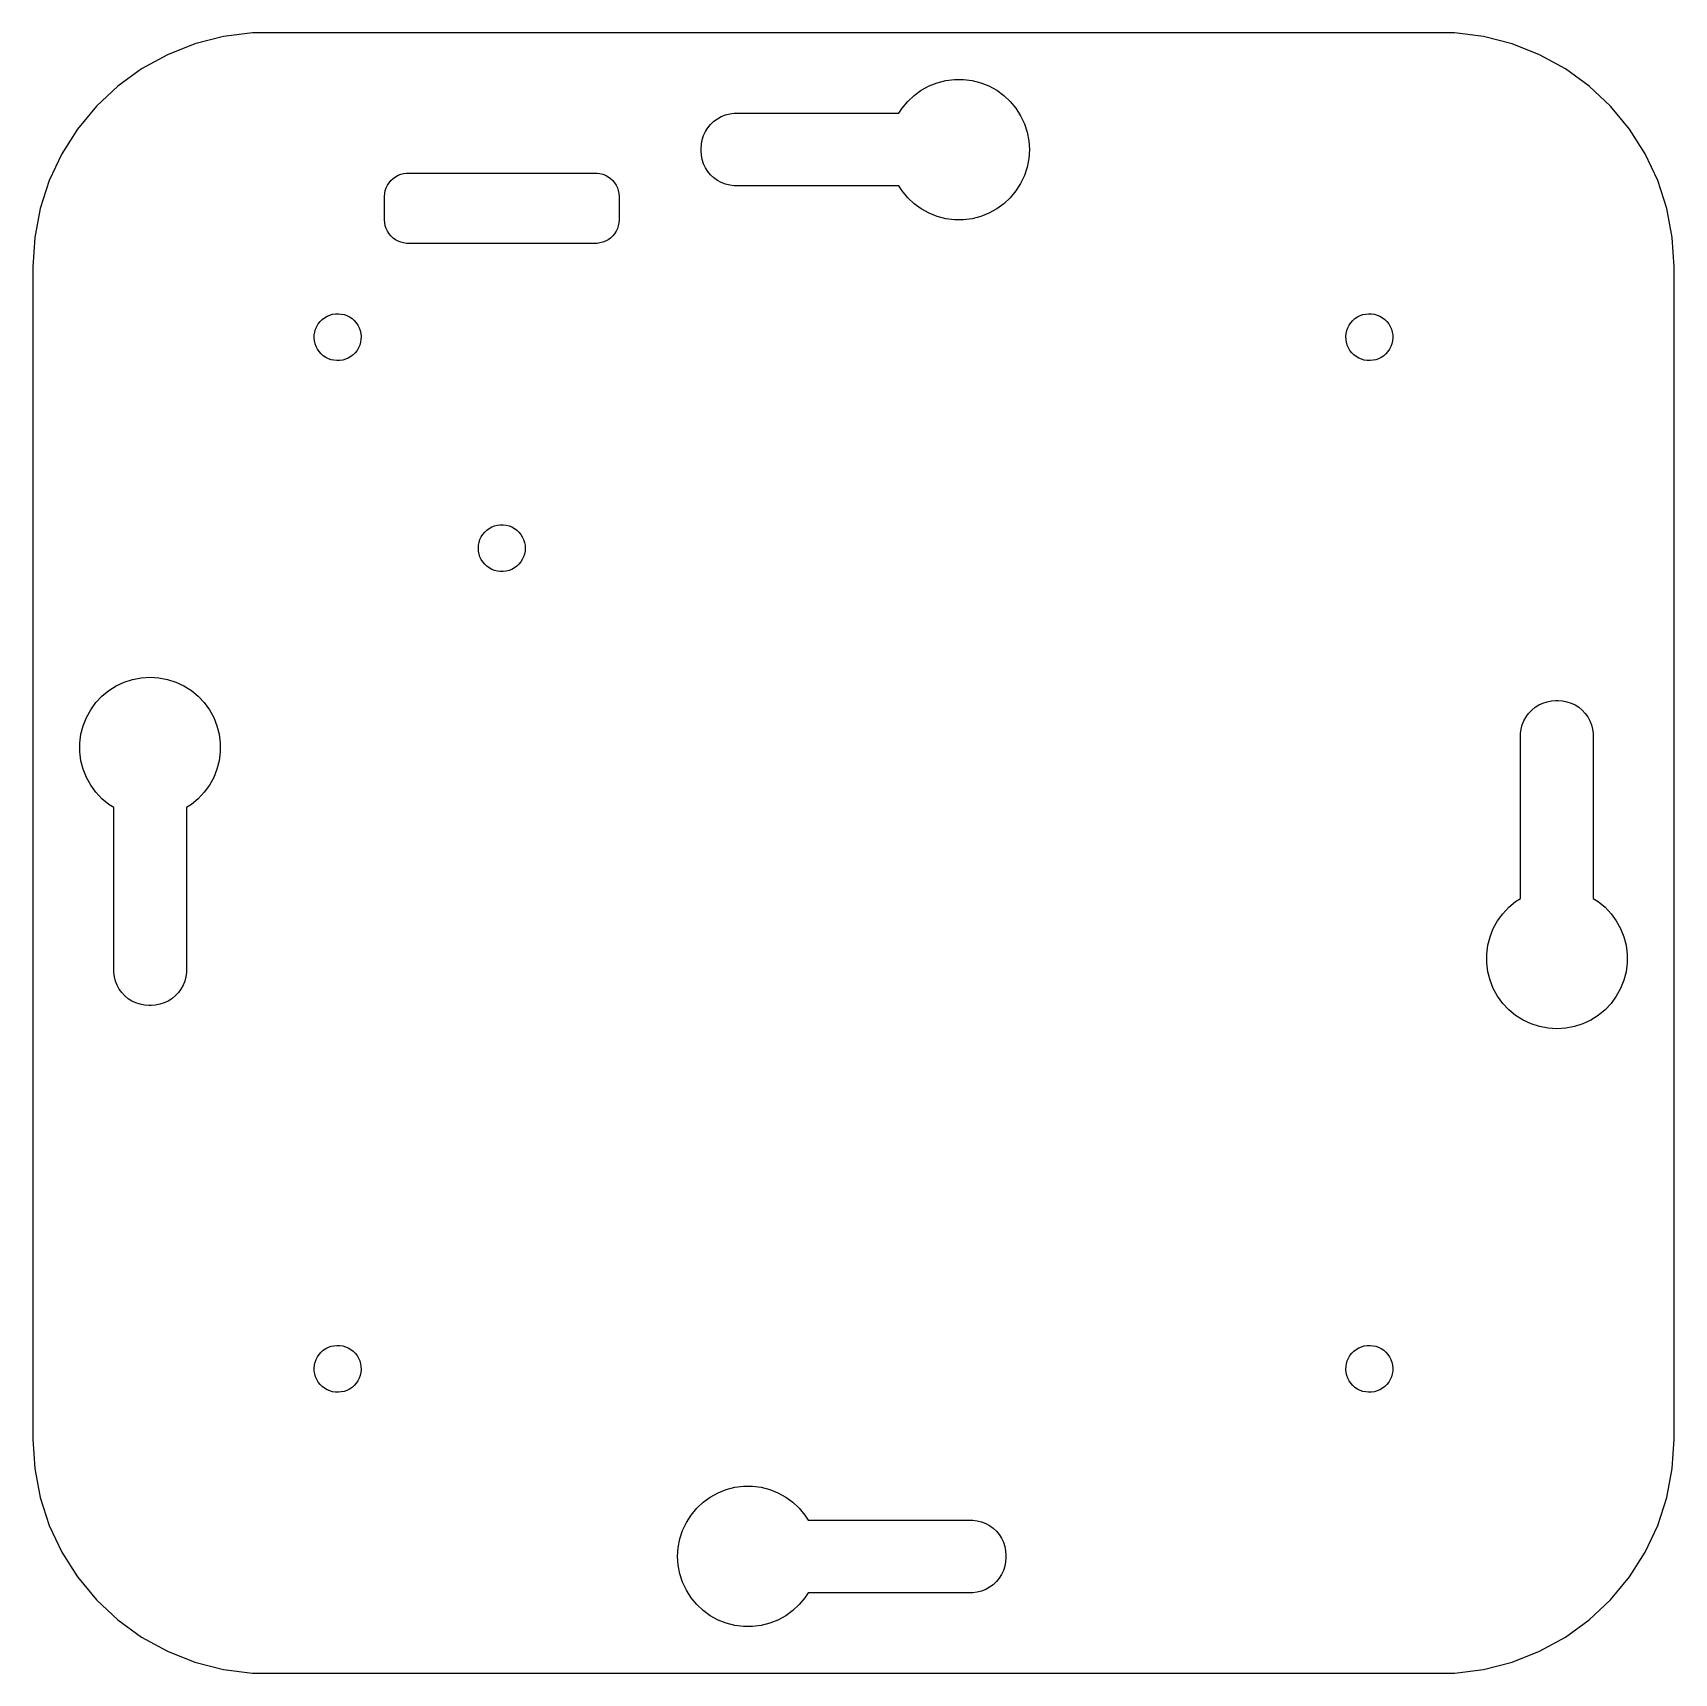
# Model space of a CAD drawing. Header units: metres. Extents: x -35 to 35, y -35 to 35.
import ezdxf

# ---------------------------------------------------------------- set-up
doc = ezdxf.new("R2010")
doc.units = ezdxf.units.M

msp = doc.modelspace()

# ---------------------------------------------------------------- linework, layer by layer
for p, q in [((-28.0902, 34.5106), (-29.2578, 34.0483)), ((-26.8738, 34.8229), (-28.0902, 34.5106)), ((-25.6279, 34.9803), (-26.8738, 34.8229)), ((25.6279, 34.9803), (-25.6279, 34.9803)), ((26.8738, 34.8229), (25.6279, 34.9803)), ((28.0902, 34.5106), (26.8738, 34.8229)), ((29.2578, 34.0483), (28.0902, 34.5106)), ((-29.2578, 34.0483), (-30.3583, 33.4433)), ((30.3583, 33.4433), (29.2578, 34.0483)), ((-30.3583, 33.4433), (-31.3742, 32.7051)), ((3.57294, 32.8532), (3.93785, 32.9469)), ((3.93785, 32.9469), (4.31161, 32.9941)), ((4.31161, 32.9941), (4.68837, 32.9941)), ((4.68837, 32.9941), (5.06213, 32.9469)), ((5.06213, 32.9469), (5.42705, 32.8532)), ((31.3742, 32.7051), (30.3583, 33.4433)), ((-31.3742, 32.7051), (-32.2897, 31.8455)), ((2.31308, 32.0536), (2.58772, 32.3115)), ((2.58772, 32.3115), (2.89252, 32.533)), ((2.89252, 32.533), (3.22266, 32.7145)), ((3.22266, 32.7145), (3.57294, 32.8532)), ((5.42705, 32.8532), (5.77733, 32.7145)), ((5.77733, 32.7145), (6.10747, 32.533)), ((6.10747, 32.533), (6.41226, 32.3115)), ((6.41226, 32.3115), (6.6869, 32.0536)), ((32.2897, 31.8455), (31.3742, 32.7051)), ((-32.2897, 31.8455), (-33.0902, 30.8778)), ((-5.46352, 31.4766), (-5.28107, 31.5234)), ((-5.28107, 31.5234), (-5.09418, 31.547)), ((-5.09418, 31.547), (1.93567, 31.547)), ((1.93567, 31.547), (2.07294, 31.7634)), ((2.07294, 31.7634), (2.31308, 32.0536)), ((6.6869, 32.0536), (6.92705, 31.7634)), ((6.92705, 31.7634), (7.12891, 31.4453)), ((33.0902, 30.8778), (32.2897, 31.8455)), ((-33.0902, 30.8778), (-33.7631, 29.8175)), ((-6.31445, 30.7726), (-6.21352, 30.9317)), ((-6.21352, 30.9317), (-6.09344, 31.0768)), ((-6.09344, 31.0768), (-5.95613, 31.2057)), ((-5.95613, 31.2057), (-5.80373, 31.3165)), ((-5.80373, 31.3165), (-5.63866, 31.4072)), ((-5.63866, 31.4072), (-5.46352, 31.4766)), ((7.12891, 31.4453), (7.28932, 31.1044)), ((7.28932, 31.1044), (7.40575, 30.7461)), ((33.7631, 29.8175), (33.0902, 30.8778)), ((-6.5, 30.05), (-6.48816, 30.238)), ((-6.48816, 30.238), (-6.45287, 30.423)), ((-6.45287, 30.423), (-6.39465, 30.6022)), ((-6.39465, 30.6022), (-6.31445, 30.7726)), ((7.40575, 30.7461), (7.47633, 30.376)), ((7.47633, 30.376), (7.5, 30)), ((-33.7631, 29.8175), (-34.2978, 28.6812)), ((-6.5, 29.95), (-6.5, 30.05)), ((-6.48816, 29.762), (-6.5, 29.95)), ((-6.45287, 29.577), (-6.48816, 29.762)), ((-6.39465, 29.3978), (-6.45287, 29.577)), ((7.47633, 29.624), (7.40575, 29.2539)), ((7.5, 30), (7.47633, 29.624)), ((34.2978, 28.6812), (33.7631, 29.8175)), ((-19.729, 28.6845), (-19.6374, 28.7705)), ((-19.6374, 28.7705), (-19.5358, 28.8443)), ((-19.5358, 28.8443), (-19.4258, 28.9048)), ((-19.4258, 28.9048), (-19.309, 28.951)), ((-19.309, 28.951), (-19.1874, 28.9823)), ((-19.1874, 28.9823), (-19.0628, 28.998)), ((-19.0628, 28.998), (-10.9372, 28.998)), ((-10.9372, 28.998), (-10.8126, 28.9823)), ((-10.8126, 28.9823), (-10.691, 28.951)), ((-10.691, 28.951), (-10.5742, 28.9048)), ((-10.5742, 28.9048), (-10.4642, 28.8443)), ((-10.4642, 28.8443), (-10.3626, 28.7705)), ((-10.3626, 28.7705), (-10.271, 28.6845)), ((-6.31445, 29.2274), (-6.39465, 29.3978)), ((-6.21352, 29.0683), (-6.31445, 29.2274)), ((-6.09344, 28.9232), (-6.21352, 29.0683)), ((-5.95613, 28.7943), (-6.09344, 28.9232)), ((-5.80373, 28.6835), (-5.95613, 28.7943)), ((7.28932, 28.8956), (7.12891, 28.5547)), ((7.40575, 29.2539), (7.28932, 28.8956)), ((-34.2978, 28.6812), (-34.6858, 27.4869)), ((-20, 28), (-19.9921, 28.1253)), ((-20, 27), (-20, 28)), ((-19.9921, 28.1253), (-19.9686, 28.2487)), ((-19.9686, 28.2487), (-19.9298, 28.3681)), ((-19.9298, 28.3681), (-19.8763, 28.4818)), ((-19.8763, 28.4818), (-19.809, 28.5878)), ((-19.809, 28.5878), (-19.729, 28.6845)), ((-10.271, 28.6845), (-10.191, 28.5878)), ((-10.191, 28.5878), (-10.1237, 28.4818)), ((-10.1237, 28.4818), (-10.0702, 28.3681)), ((-10.0702, 28.3681), (-10.0314, 28.2487)), ((-10.0314, 28.2487), (-10.0079, 28.1253)), ((-10.0079, 28.1253), (-10, 28)), ((-10, 28), (-10, 27)), ((-5.63866, 28.5928), (-5.80373, 28.6835)), ((-5.46352, 28.5234), (-5.63866, 28.5928)), ((-5.28107, 28.4766), (-5.46352, 28.5234)), ((-5.09418, 28.453), (-5.28107, 28.4766)), ((1.93567, 28.453), (-5.09418, 28.453)), ((2.07294, 28.2366), (1.93567, 28.453)), ((2.31308, 27.9464), (2.07294, 28.2366)), ((6.92705, 28.2366), (6.6869, 27.9464)), ((7.12891, 28.5547), (6.92705, 28.2366)), ((34.6858, 27.4869), (34.2978, 28.6812)), ((-34.6858, 27.4869), (-34.9211, 26.2533)), ((2.58772, 27.6885), (2.31308, 27.9464)), ((2.89252, 27.467), (2.58772, 27.6885)), ((3.22266, 27.2855), (2.89252, 27.467)), ((6.10747, 27.467), (5.77733, 27.2855)), ((6.41226, 27.6885), (6.10747, 27.467)), ((6.6869, 27.9464), (6.41226, 27.6885)), ((34.9211, 26.2533), (34.6858, 27.4869)), ((-19.9921, 26.8747), (-20, 27)), ((-19.9686, 26.7513), (-19.9921, 26.8747)), ((-19.9298, 26.6319), (-19.9686, 26.7513)), ((-19.8763, 26.5182), (-19.9298, 26.6319)), ((-10.0702, 26.6319), (-10.1237, 26.5182)), ((-10.0314, 26.7513), (-10.0702, 26.6319)), ((-10.0079, 26.8747), (-10.0314, 26.7513)), ((-10, 27), (-10.0079, 26.8747)), ((3.57294, 27.1468), (3.22266, 27.2855)), ((3.93785, 27.0531), (3.57294, 27.1468)), ((4.31161, 27.0059), (3.93785, 27.0531)), ((4.68837, 27.0059), (4.31161, 27.0059)), ((5.06213, 27.0531), (4.68837, 27.0059)), ((5.42705, 27.1468), (5.06213, 27.0531)), ((5.77733, 27.2855), (5.42705, 27.1468)), ((-34.9211, 26.2533), (-35, 25)), ((-19.809, 26.4122), (-19.8763, 26.5182)), ((-19.729, 26.3155), (-19.809, 26.4122)), ((-19.6374, 26.2295), (-19.729, 26.3155)), ((-19.5358, 26.1557), (-19.6374, 26.2295)), ((-19.4258, 26.0952), (-19.5358, 26.1557)), ((-19.309, 26.049), (-19.4258, 26.0952)), ((-19.1874, 26.0177), (-19.309, 26.049)), ((-19.0628, 26.002), (-19.1874, 26.0177)), ((-10.9372, 26.002), (-19.0628, 26.002)), ((-10.8126, 26.0177), (-10.9372, 26.002)), ((-10.691, 26.049), (-10.8126, 26.0177)), ((-10.5742, 26.0952), (-10.691, 26.049)), ((-10.4642, 26.1557), (-10.5742, 26.0952)), ((-10.3626, 26.2295), (-10.4642, 26.1557)), ((-10.271, 26.3155), (-10.3626, 26.2295)), ((-10.191, 26.4122), (-10.271, 26.3155)), ((-10.1237, 26.5182), (-10.191, 26.4122)), ((35, 25), (34.9211, 26.2533)), ((-35, 25), (-35, -25)), ((35, -25), (35, 25)), ((-22.9409, 22.3387), (-22.891, 22.454)), ((-22.891, 22.454), (-22.8271, 22.5621)), ((-22.8271, 22.5621), (-22.7501, 22.6613)), ((-22.7501, 22.6613), (-22.6613, 22.7501)), ((-22.6613, 22.7501), (-22.5621, 22.8271)), ((-22.5621, 22.8271), (-22.454, 22.891)), ((-22.454, 22.891), (-22.3387, 22.9409)), ((-22.3387, 22.9409), (-22.2181, 22.9759)), ((-22.2181, 22.9759), (-22.0941, 22.9956)), ((-22.0941, 22.9956), (-21.9686, 22.9995)), ((-21.9686, 22.9995), (-21.8436, 22.9877)), ((-21.8436, 22.9877), (-21.721, 22.9603)), ((-21.721, 22.9603), (-21.6028, 22.9177)), ((-21.6028, 22.9177), (-21.491, 22.8607)), ((-21.491, 22.8607), (-21.3871, 22.7901)), ((-21.3871, 22.7901), (-21.2929, 22.7071)), ((-21.2929, 22.7071), (-21.2098, 22.6129)), ((-21.2098, 22.6129), (-21.1393, 22.509)), ((-21.1393, 22.509), (-21.0822, 22.3971)), ((21.0822, 22.3971), (21.1393, 22.509)), ((21.1393, 22.509), (21.2098, 22.6129)), ((21.2098, 22.6129), (21.2929, 22.7071)), ((21.2929, 22.7071), (21.3871, 22.7901)), ((21.3871, 22.7901), (21.491, 22.8607)), ((21.491, 22.8607), (21.6028, 22.9177)), ((21.6028, 22.9177), (21.721, 22.9603)), ((21.721, 22.9603), (21.8436, 22.9877)), ((21.8436, 22.9877), (21.9686, 22.9995)), ((21.9686, 22.9995), (22.0941, 22.9956)), ((22.0941, 22.9956), (22.2181, 22.9759)), ((22.2181, 22.9759), (22.3387, 22.9409)), ((22.3387, 22.9409), (22.454, 22.891)), ((22.454, 22.891), (22.5621, 22.8271)), ((22.5621, 22.8271), (22.6613, 22.7501)), ((22.6613, 22.7501), (22.7501, 22.6613)), ((22.7501, 22.6613), (22.8271, 22.5621)), ((22.8271, 22.5621), (22.891, 22.454)), ((22.891, 22.454), (22.9409, 22.3387)), ((-22.9995, 21.9686), (-22.9956, 22.0941)), ((-22.9877, 21.8436), (-22.9995, 21.9686)), ((-22.9956, 22.0941), (-22.9759, 22.2181)), ((-22.9603, 21.721), (-22.9877, 21.8436)), ((-22.9759, 22.2181), (-22.9409, 22.3387)), ((-22.9177, 21.6028), (-22.9603, 21.721)), ((-21.0822, 22.3971), (-21.0397, 22.279)), ((-21.0241, 21.7818), (-21.0591, 21.6613)), ((-21.0397, 22.279), (-21.0123, 22.1564)), ((-21.0044, 21.9059), (-21.0241, 21.7818)), ((-21.0123, 22.1564), (-21.0005, 22.0314)), ((-21.0005, 22.0314), (-21.0044, 21.9059)), ((21.0005, 22.0314), (21.0123, 22.1564)), ((21.0044, 21.9059), (21.0005, 22.0314)), ((21.0241, 21.7818), (21.0044, 21.9059)), ((21.0123, 22.1564), (21.0397, 22.279)), ((21.0591, 21.6613), (21.0241, 21.7818)), ((21.0397, 22.279), (21.0822, 22.3971)), ((22.9603, 21.721), (22.9177, 21.6028)), ((22.9409, 22.3387), (22.9759, 22.2181)), ((22.9877, 21.8436), (22.9603, 21.721)), ((22.9759, 22.2181), (22.9956, 22.0941)), ((22.9995, 21.9686), (22.9877, 21.8436)), ((22.9956, 22.0941), (22.9995, 21.9686)), ((-22.8607, 21.491), (-22.9177, 21.6028)), ((-22.7901, 21.3871), (-22.8607, 21.491)), ((-22.7071, 21.2929), (-22.7901, 21.3871)), ((-22.6129, 21.2098), (-22.7071, 21.2929)), ((-22.509, 21.1393), (-22.6129, 21.2098)), ((-22.3971, 21.0822), (-22.509, 21.1393)), ((-22.279, 21.0397), (-22.3971, 21.0822)), ((-22.1564, 21.0123), (-22.279, 21.0397)), ((-22.0314, 21.0005), (-22.1564, 21.0123)), ((-21.9059, 21.0044), (-22.0314, 21.0005)), ((-21.7818, 21.0241), (-21.9059, 21.0044)), ((-21.6613, 21.0591), (-21.7818, 21.0241)), ((-21.546, 21.109), (-21.6613, 21.0591)), ((-21.4379, 21.1729), (-21.546, 21.109)), ((-21.3387, 21.2499), (-21.4379, 21.1729)), ((-21.2499, 21.3387), (-21.3387, 21.2499)), ((-21.1729, 21.4379), (-21.2499, 21.3387)), ((-21.109, 21.546), (-21.1729, 21.4379)), ((-21.0591, 21.6613), (-21.109, 21.546)), ((21.109, 21.546), (21.0591, 21.6613)), ((21.1729, 21.4379), (21.109, 21.546)), ((21.2499, 21.3387), (21.1729, 21.4379)), ((21.3387, 21.2499), (21.2499, 21.3387)), ((21.4379, 21.1729), (21.3387, 21.2499)), ((21.546, 21.109), (21.4379, 21.1729)), ((21.6613, 21.0591), (21.546, 21.109)), ((21.7818, 21.0241), (21.6613, 21.0591)), ((21.9059, 21.0044), (21.7818, 21.0241)), ((22.0314, 21.0005), (21.9059, 21.0044)), ((22.1564, 21.0123), (22.0314, 21.0005)), ((22.279, 21.0397), (22.1564, 21.0123)), ((22.3971, 21.0822), (22.279, 21.0397)), ((22.509, 21.1393), (22.3971, 21.0822)), ((22.6129, 21.2098), (22.509, 21.1393)), ((22.7071, 21.2929), (22.6129, 21.2098)), ((22.7901, 21.3871), (22.7071, 21.2929)), ((22.8607, 21.491), (22.7901, 21.3871)), ((22.9177, 21.6028), (22.8607, 21.491)), ((-15.9686, 13.2487), (-15.9298, 13.3681)), ((-15.9298, 13.3681), (-15.8763, 13.4818)), ((-15.8763, 13.4818), (-15.809, 13.5878)), ((-15.809, 13.5878), (-15.729, 13.6845)), ((-15.729, 13.6845), (-15.6374, 13.7705)), ((-15.6374, 13.7705), (-15.5358, 13.8443)), ((-15.5358, 13.8443), (-15.4258, 13.9048)), ((-15.4258, 13.9048), (-15.309, 13.951)), ((-15.309, 13.951), (-15.1874, 13.9823)), ((-15.1874, 13.9823), (-15.0628, 13.998)), ((-15.0628, 13.998), (-14.9372, 13.998)), ((-14.9372, 13.998), (-14.8126, 13.9823)), ((-14.8126, 13.9823), (-14.691, 13.951)), ((-14.691, 13.951), (-14.5742, 13.9048)), ((-14.5742, 13.9048), (-14.4642, 13.8443)), ((-14.4642, 13.8443), (-14.3626, 13.7705)), ((-14.3626, 13.7705), (-14.271, 13.6845)), ((-14.271, 13.6845), (-14.191, 13.5878)), ((-14.191, 13.5878), (-14.1237, 13.4818)), ((-14.1237, 13.4818), (-14.0702, 13.3681)), ((-14.0702, 13.3681), (-14.0314, 13.2487)), ((-16, 13), (-15.9921, 13.1253)), ((-15.9921, 12.8747), (-16, 13)), ((-15.9921, 13.1253), (-15.9686, 13.2487)), ((-15.9686, 12.7513), (-15.9921, 12.8747)), ((-15.9298, 12.6319), (-15.9686, 12.7513)), ((-15.8763, 12.5182), (-15.9298, 12.6319)), ((-14.0702, 12.6319), (-14.1237, 12.5182)), ((-14.0314, 12.7513), (-14.0702, 12.6319)), ((-14.0314, 13.2487), (-14.0079, 13.1253)), ((-14.0079, 12.8747), (-14.0314, 12.7513)), ((-14.0079, 13.1253), (-14, 13)), ((-14, 13), (-14.0079, 12.8747)), ((-15.809, 12.4122), (-15.8763, 12.5182)), ((-15.729, 12.3154), (-15.809, 12.4122)), ((-15.6374, 12.2295), (-15.729, 12.3154)), ((-15.5358, 12.1557), (-15.6374, 12.2295)), ((-15.4258, 12.0952), (-15.5358, 12.1557)), ((-15.309, 12.0489), (-15.4258, 12.0952)), ((-15.1874, 12.0177), (-15.309, 12.0489)), ((-15.0628, 12.002), (-15.1874, 12.0177)), ((-14.9372, 12.002), (-15.0628, 12.002)), ((-14.8126, 12.0177), (-14.9372, 12.002)), ((-14.691, 12.0489), (-14.8126, 12.0177)), ((-14.5742, 12.0952), (-14.691, 12.0489)), ((-14.4642, 12.1557), (-14.5742, 12.0952)), ((-14.3626, 12.2295), (-14.4642, 12.1557)), ((-14.271, 12.3154), (-14.3626, 12.2295)), ((-14.191, 12.4122), (-14.271, 12.3154)), ((-14.1237, 12.5182), (-14.191, 12.4122)), ((-31.7634, 6.92705), (-31.4453, 7.12891)), ((-31.4453, 7.12891), (-31.1044, 7.28932)), ((-31.1044, 7.28932), (-30.7461, 7.40575)), ((-30.7461, 7.40575), (-30.376, 7.47633)), ((-30.376, 7.47633), (-30, 7.5)), ((-30, 7.5), (-29.624, 7.47633)), ((-29.624, 7.47633), (-29.2539, 7.40575)), ((-29.2539, 7.40575), (-28.8956, 7.28932)), ((-28.8956, 7.28932), (-28.5547, 7.12891)), ((-28.5547, 7.12891), (-28.2366, 6.92705)), ((-32.533, 6.10747), (-32.3115, 6.41226)), ((-32.3115, 6.41226), (-32.0536, 6.6869)), ((-32.0536, 6.6869), (-31.7634, 6.92705)), ((-28.2366, 6.92705), (-27.9464, 6.6869)), ((-27.9464, 6.6869), (-27.6885, 6.41226)), ((-27.6885, 6.41226), (-27.467, 6.10747)), ((29.0683, 6.2135), (29.2274, 6.31444)), ((29.2274, 6.31444), (29.3978, 6.39464)), ((29.3978, 6.39464), (29.577, 6.45285)), ((29.577, 6.45285), (29.762, 6.48814)), ((29.762, 6.48814), (29.95, 6.49998)), ((29.95, 6.49998), (30.05, 6.49998)), ((30.05, 6.49998), (30.238, 6.48814)), ((30.238, 6.48814), (30.423, 6.45285)), ((30.423, 6.45285), (30.6022, 6.39464)), ((30.6022, 6.39464), (30.7726, 6.31444)), ((30.7726, 6.31444), (30.9317, 6.2135)), ((-32.8532, 5.42705), (-32.7145, 5.77733)), ((-32.7145, 5.77733), (-32.533, 6.10747)), ((-27.467, 6.10747), (-27.2855, 5.77733)), ((-27.2855, 5.77733), (-27.1468, 5.42705)), ((28.5234, 5.4635), (28.5928, 5.63864)), ((28.5928, 5.63864), (28.6835, 5.80371)), ((28.6835, 5.80371), (28.7943, 5.95612)), ((28.7943, 5.95612), (28.9232, 6.09343)), ((28.9232, 6.09343), (29.0683, 6.2135)), ((30.9317, 6.2135), (31.0768, 6.09343)), ((31.0768, 6.09343), (31.2057, 5.95612)), ((31.2057, 5.95612), (31.3165, 5.80371)), ((31.3165, 5.80371), (31.4072, 5.63864)), ((31.4072, 5.63864), (31.4766, 5.4635)), ((-32.9941, 4.68837), (-32.9469, 5.06213)), ((-32.9469, 5.06213), (-32.8532, 5.42705)), ((-27.1468, 5.42705), (-27.0531, 5.06213)), ((-27.0531, 5.06213), (-27.0059, 4.68837)), ((28.453, 5.09416), (28.4766, 5.28105)), ((28.453, -1.93567), (28.453, 5.09416)), ((28.4766, 5.28105), (28.5234, 5.4635)), ((31.4766, 5.4635), (31.5234, 5.28105)), ((31.5234, 5.28105), (31.547, 5.09416)), ((31.547, 5.09416), (31.547, -1.93567)), ((-32.9941, 4.31161), (-32.9941, 4.68837)), ((-32.9469, 3.93785), (-32.9941, 4.31161)), ((-27.0059, 4.31161), (-27.0531, 3.93785)), ((-27.0059, 4.68837), (-27.0059, 4.31161)), ((-32.8532, 3.57294), (-32.9469, 3.93785)), ((-32.7145, 3.22266), (-32.8532, 3.57294)), ((-27.1468, 3.57294), (-27.2855, 3.22266)), ((-27.0531, 3.93785), (-27.1468, 3.57294)), ((-32.533, 2.89252), (-32.7145, 3.22266)), ((-32.3115, 2.58772), (-32.533, 2.89252)), ((-27.467, 2.89252), (-27.6885, 2.58772)), ((-27.2855, 3.22266), (-27.467, 2.89252)), ((-32.0536, 2.31308), (-32.3115, 2.58772)), ((-31.7634, 2.07294), (-32.0536, 2.31308)), ((-27.9464, 2.31308), (-28.2366, 2.07294)), ((-27.6885, 2.58772), (-27.9464, 2.31308)), ((-31.547, 1.93567), (-31.7634, 2.07294)), ((-31.547, -5.09416), (-31.547, 1.93567)), ((-28.2366, 2.07294), (-28.453, 1.93567)), ((-28.453, 1.93567), (-28.453, -5.09416)), ((27.9464, -2.31308), (28.2366, -2.07294)), ((28.2366, -2.07294), (28.453, -1.93567)), ((31.547, -1.93567), (31.7634, -2.07294)), ((31.7634, -2.07294), (32.0536, -2.31308)), ((27.467, -2.89252), (27.6885, -2.58772)), ((27.6885, -2.58772), (27.9464, -2.31308)), ((32.0536, -2.31308), (32.3115, -2.58772)), ((32.3115, -2.58772), (32.533, -2.89252)), ((27.1468, -3.57294), (27.2855, -3.22266)), ((27.2855, -3.22266), (27.467, -2.89252)), ((32.533, -2.89252), (32.7145, -3.22266)), ((32.7145, -3.22266), (32.8532, -3.57294)), ((27.0059, -4.31161), (27.0531, -3.93785)), ((27.0531, -3.93785), (27.1468, -3.57294)), ((32.8532, -3.57294), (32.9469, -3.93785)), ((32.9469, -3.93785), (32.9941, -4.31161)), ((27.0059, -4.68837), (27.0059, -4.31161)), ((27.0531, -5.06213), (27.0059, -4.68837)), ((32.9941, -4.68837), (32.9469, -5.06213)), ((32.9941, -4.31161), (32.9941, -4.68837)), ((-31.5234, -5.28105), (-31.547, -5.09416)), ((-31.4766, -5.4635), (-31.5234, -5.28105)), ((-31.4072, -5.63864), (-31.4766, -5.4635)), ((-28.5234, -5.4635), (-28.5928, -5.63864)), ((-28.4766, -5.28105), (-28.5234, -5.4635)), ((-28.453, -5.09416), (-28.4766, -5.28105)), ((27.1468, -5.42705), (27.0531, -5.06213)), ((27.2855, -5.77733), (27.1468, -5.42705)), ((32.8532, -5.42705), (32.7145, -5.77733)), ((32.9469, -5.06213), (32.8532, -5.42705)), ((-31.3165, -5.80371), (-31.4072, -5.63864)), ((-31.2057, -5.95612), (-31.3165, -5.80371)), ((-31.0768, -6.09343), (-31.2057, -5.95612)), ((-30.9317, -6.2135), (-31.0768, -6.09343)), ((-30.7726, -6.31444), (-30.9317, -6.2135)), ((-29.0683, -6.2135), (-29.2274, -6.31444)), ((-28.9232, -6.09343), (-29.0683, -6.2135)), ((-28.7943, -5.95612), (-28.9232, -6.09343)), ((-28.6835, -5.80371), (-28.7943, -5.95612)), ((-28.5928, -5.63864), (-28.6835, -5.80371)), ((27.467, -6.10747), (27.2855, -5.77733)), ((27.6885, -6.41226), (27.467, -6.10747)), ((32.533, -6.10747), (32.3115, -6.41226)), ((32.7145, -5.77733), (32.533, -6.10747)), ((-30.6022, -6.39464), (-30.7726, -6.31444)), ((-30.423, -6.45285), (-30.6022, -6.39464)), ((-30.238, -6.48814), (-30.423, -6.45285)), ((-30.05, -6.49998), (-30.238, -6.48814)), ((-29.95, -6.49998), (-30.05, -6.49998)), ((-29.762, -6.48814), (-29.95, -6.49998)), ((-29.577, -6.45285), (-29.762, -6.48814)), ((-29.3978, -6.39464), (-29.577, -6.45285)), ((-29.2274, -6.31444), (-29.3978, -6.39464)), ((27.9464, -6.6869), (27.6885, -6.41226)), ((28.2366, -6.92705), (27.9464, -6.6869)), ((28.5547, -7.12891), (28.2366, -6.92705)), ((31.7634, -6.92705), (31.4453, -7.12891)), ((32.0536, -6.6869), (31.7634, -6.92705)), ((32.3115, -6.41226), (32.0536, -6.6869)), ((28.8956, -7.28932), (28.5547, -7.12891)), ((29.2539, -7.40575), (28.8956, -7.28932)), ((29.624, -7.47633), (29.2539, -7.40575)), ((30, -7.5), (29.624, -7.47633)), ((30.376, -7.47633), (30, -7.5)), ((30.7461, -7.40575), (30.376, -7.47633)), ((31.1044, -7.28932), (30.7461, -7.40575)), ((31.4453, -7.12891), (31.1044, -7.28932)), ((-22.9603, -21.721), (-22.9177, -21.6028)), ((-22.9177, -21.6028), (-22.8607, -21.491)), ((-22.8607, -21.491), (-22.7901, -21.3871)), ((-22.7901, -21.3871), (-22.7071, -21.2929)), ((-22.7071, -21.2929), (-22.6129, -21.2098)), ((-22.6129, -21.2098), (-22.509, -21.1393)), ((-22.509, -21.1393), (-22.3971, -21.0822)), ((-22.3971, -21.0822), (-22.279, -21.0397)), ((-22.279, -21.0397), (-22.1564, -21.0123)), ((-22.1564, -21.0123), (-22.0314, -21.0005)), ((-22.0314, -21.0005), (-21.9059, -21.0044)), ((-21.9059, -21.0044), (-21.7818, -21.0241)), ((-21.7818, -21.0241), (-21.6613, -21.0591)), ((-21.6613, -21.0591), (-21.546, -21.109)), ((-21.546, -21.109), (-21.4379, -21.1729)), ((-21.4379, -21.1729), (-21.3387, -21.2499)), ((-21.3387, -21.2499), (-21.2499, -21.3387)), ((-21.2499, -21.3387), (-21.1729, -21.4379)), ((-21.1729, -21.4379), (-21.109, -21.546)), ((-21.109, -21.546), (-21.0591, -21.6613)), ((-21.0591, -21.6613), (-21.0241, -21.7818)), ((21.0241, -21.7818), (21.0591, -21.6613)), ((21.0591, -21.6613), (21.109, -21.546)), ((21.109, -21.546), (21.1729, -21.4379)), ((21.1729, -21.4379), (21.2499, -21.3387)), ((21.2499, -21.3387), (21.3387, -21.2499)), ((21.3387, -21.2499), (21.4379, -21.1729)), ((21.4379, -21.1729), (21.546, -21.109)), ((21.546, -21.109), (21.6613, -21.0591)), ((21.6613, -21.0591), (21.7818, -21.0241)), ((21.7818, -21.0241), (21.9059, -21.0044)), ((21.9059, -21.0044), (22.0314, -21.0005)), ((22.0314, -21.0005), (22.1564, -21.0123)), ((22.1564, -21.0123), (22.279, -21.0397)), ((22.279, -21.0397), (22.3971, -21.0822)), ((22.3971, -21.0822), (22.509, -21.1393)), ((22.509, -21.1393), (22.6129, -21.2098)), ((22.6129, -21.2098), (22.7071, -21.2929)), ((22.7071, -21.2929), (22.7901, -21.3871)), ((22.7901, -21.3871), (22.8607, -21.491)), ((22.8607, -21.491), (22.9177, -21.6028)), ((22.9177, -21.6028), (22.9603, -21.721)), ((-22.9995, -21.9686), (-22.9877, -21.8436)), ((-22.9956, -22.0941), (-22.9995, -21.9686)), ((-22.9759, -22.2181), (-22.9956, -22.0941)), ((-22.9877, -21.8436), (-22.9603, -21.721)), ((-22.9409, -22.3387), (-22.9759, -22.2181)), ((-22.891, -22.454), (-22.9409, -22.3387)), ((-21.0822, -22.3971), (-21.1393, -22.509)), ((-21.0397, -22.279), (-21.0822, -22.3971)), ((-21.0123, -22.1564), (-21.0397, -22.279)), ((-21.0241, -21.7818), (-21.0044, -21.9059)), ((-21.0005, -22.0314), (-21.0123, -22.1564)), ((-21.0044, -21.9059), (-21.0005, -22.0314)), ((21.0005, -22.0314), (21.0044, -21.9059)), ((21.0123, -22.1564), (21.0005, -22.0314)), ((21.0044, -21.9059), (21.0241, -21.7818)), ((21.0397, -22.279), (21.0123, -22.1564)), ((21.0822, -22.3971), (21.0397, -22.279)), ((21.1393, -22.509), (21.0822, -22.3971)), ((22.9409, -22.3387), (22.891, -22.454)), ((22.9759, -22.2181), (22.9409, -22.3387)), ((22.9603, -21.721), (22.9877, -21.8436)), ((22.9956, -22.0941), (22.9759, -22.2181)), ((22.9877, -21.8436), (22.9995, -21.9686)), ((22.9995, -21.9686), (22.9956, -22.0941)), ((-22.8271, -22.5621), (-22.891, -22.454)), ((-22.7501, -22.6613), (-22.8271, -22.5621)), ((-22.6613, -22.7501), (-22.7501, -22.6613)), ((-22.5621, -22.8271), (-22.6613, -22.7501)), ((-22.454, -22.891), (-22.5621, -22.8271)), ((-22.3387, -22.9409), (-22.454, -22.891)), ((-22.2181, -22.9759), (-22.3387, -22.9409)), ((-22.0941, -22.9956), (-22.2181, -22.9759)), ((-21.9686, -22.9995), (-22.0941, -22.9956)), ((-21.8436, -22.9877), (-21.9686, -22.9995)), ((-21.721, -22.9603), (-21.8436, -22.9877)), ((-21.6028, -22.9177), (-21.721, -22.9603)), ((-21.491, -22.8607), (-21.6028, -22.9177)), ((-21.3871, -22.7901), (-21.491, -22.8607)), ((-21.2929, -22.7071), (-21.3871, -22.7901)), ((-21.2098, -22.6129), (-21.2929, -22.7071)), ((-21.1393, -22.509), (-21.2098, -22.6129)), ((21.2098, -22.6129), (21.1393, -22.509)), ((21.2929, -22.7071), (21.2098, -22.6129)), ((21.3871, -22.7901), (21.2929, -22.7071)), ((21.491, -22.8607), (21.3871, -22.7901)), ((21.6028, -22.9177), (21.491, -22.8607)), ((21.721, -22.9603), (21.6028, -22.9177)), ((21.8436, -22.9877), (21.721, -22.9603)), ((21.9686, -22.9995), (21.8436, -22.9877)), ((22.0941, -22.9956), (21.9686, -22.9995)), ((22.2181, -22.9759), (22.0941, -22.9956)), ((22.3387, -22.9409), (22.2181, -22.9759)), ((22.454, -22.891), (22.3387, -22.9409)), ((22.5621, -22.8271), (22.454, -22.891)), ((22.6613, -22.7501), (22.5621, -22.8271)), ((22.7501, -22.6613), (22.6613, -22.7501)), ((22.8271, -22.5621), (22.7501, -22.6613)), ((22.891, -22.454), (22.8271, -22.5621)), ((-35, -25), (-34.9211, -26.2533)), ((34.9211, -26.2533), (35, -25)), ((-34.9211, -26.2533), (-34.6858, -27.4869)), ((34.6858, -27.4869), (34.9211, -26.2533)), ((-6.10747, -27.467), (-5.77733, -27.2855)), ((-5.77733, -27.2855), (-5.42705, -27.1468)), ((-5.42705, -27.1468), (-5.06213, -27.0531)), ((-5.06213, -27.0531), (-4.68837, -27.0059)), ((-4.68837, -27.0059), (-4.31161, -27.0059)), ((-4.31161, -27.0059), (-3.93785, -27.0531)), ((-3.93785, -27.0531), (-3.57294, -27.1468)), ((-3.57294, -27.1468), (-3.22266, -27.2855)), ((-3.22266, -27.2855), (-2.89252, -27.467)), ((-34.6858, -27.4869), (-34.2978, -28.6812)), ((-6.92705, -28.2366), (-6.6869, -27.9464)), ((-6.6869, -27.9464), (-6.41226, -27.6885)), ((-6.41226, -27.6885), (-6.10747, -27.467)), ((-2.89252, -27.467), (-2.58772, -27.6885)), ((-2.58772, -27.6885), (-2.31308, -27.9464)), ((-2.31308, -27.9464), (-2.07294, -28.2366)), ((34.2978, -28.6812), (34.6858, -27.4869)), ((-34.2978, -28.6812), (-33.7631, -29.8175)), ((-7.28932, -28.8956), (-7.12891, -28.5547)), ((-7.12891, -28.5547), (-6.92705, -28.2366)), ((-2.07294, -28.2366), (-1.93567, -28.453)), ((-1.93567, -28.453), (5.09416, -28.453)), ((5.09416, -28.453), (5.28105, -28.4766)), ((5.28105, -28.4766), (5.4635, -28.5234)), ((5.4635, -28.5234), (5.63864, -28.5928)), ((5.63864, -28.5928), (5.80371, -28.6835)), ((5.80371, -28.6835), (5.95612, -28.7943)), ((33.7631, -29.8175), (34.2978, -28.6812)), ((-7.47633, -29.624), (-7.40575, -29.2539)), ((-7.40575, -29.2539), (-7.28932, -28.8956)), ((5.95612, -28.7943), (6.09343, -28.9232)), ((6.09343, -28.9232), (6.2135, -29.0683)), ((6.2135, -29.0683), (6.31444, -29.2274)), ((6.31444, -29.2274), (6.39464, -29.3978)), ((6.39464, -29.3978), (6.45285, -29.577)), ((-33.7631, -29.8175), (-33.0902, -30.8778)), ((-7.5, -30), (-7.47633, -29.624)), ((-7.47633, -30.376), (-7.5, -30)), ((6.45285, -29.577), (6.48814, -29.762)), ((6.48814, -29.762), (6.49998, -29.95)), ((6.49998, -30.05), (6.48814, -30.238)), ((6.49998, -29.95), (6.49998, -30.05)), ((33.0902, -30.8778), (33.7631, -29.8175)), ((-7.40575, -30.7461), (-7.47633, -30.376)), ((-7.28932, -31.1044), (-7.40575, -30.7461)), ((6.31444, -30.7726), (6.2135, -30.9317)), ((6.39464, -30.6022), (6.31444, -30.7726)), ((6.45285, -30.423), (6.39464, -30.6022)), ((6.48814, -30.238), (6.45285, -30.423)), ((-33.0902, -30.8778), (-32.2897, -31.8455)), ((-7.12891, -31.4453), (-7.28932, -31.1044)), ((-6.92705, -31.7634), (-7.12891, -31.4453)), ((5.4635, -31.4766), (5.28105, -31.5234)), ((5.63864, -31.4072), (5.4635, -31.4766)), ((5.80371, -31.3165), (5.63864, -31.4072)), ((5.95612, -31.2057), (5.80371, -31.3165)), ((6.09343, -31.0768), (5.95612, -31.2057)), ((6.2135, -30.9317), (6.09343, -31.0768)), ((32.2897, -31.8455), (33.0902, -30.8778)), ((-32.2897, -31.8455), (-31.3742, -32.7051)), ((-6.6869, -32.0536), (-6.92705, -31.7634)), ((-6.41226, -32.3115), (-6.6869, -32.0536)), ((-2.31308, -32.0536), (-2.58772, -32.3115)), ((-2.07294, -31.7634), (-2.31308, -32.0536)), ((-1.93567, -31.547), (-2.07294, -31.7634)), ((5.09416, -31.547), (-1.93567, -31.547)), ((5.28105, -31.5234), (5.09416, -31.547)), ((31.3742, -32.7051), (32.2897, -31.8455)), ((-31.3742, -32.7051), (-30.3583, -33.4433)), ((-6.10747, -32.533), (-6.41226, -32.3115)), ((-5.77733, -32.7145), (-6.10747, -32.533)), ((-5.42705, -32.8532), (-5.77733, -32.7145)), ((-5.06213, -32.9469), (-5.42705, -32.8532)), ((-3.57294, -32.8532), (-3.93785, -32.9469)), ((-3.22266, -32.7145), (-3.57294, -32.8532)), ((-2.89252, -32.533), (-3.22266, -32.7145)), ((-2.58772, -32.3115), (-2.89252, -32.533)), ((30.3583, -33.4433), (31.3742, -32.7051)), ((-30.3583, -33.4433), (-29.2578, -34.0483)), ((-4.68837, -32.9941), (-5.06213, -32.9469)), ((-4.31161, -32.9941), (-4.68837, -32.9941)), ((-3.93785, -32.9469), (-4.31161, -32.9941)), ((29.2578, -34.0483), (30.3583, -33.4433)), ((-29.2578, -34.0483), (-28.0902, -34.5106)), ((28.0902, -34.5106), (29.2578, -34.0483)), ((-28.0902, -34.5106), (-26.8738, -34.8229)), ((-26.8738, -34.8229), (-25.6279, -34.9803)), ((-25.6279, -34.9803), (25.6279, -34.9803)), ((25.6279, -34.9803), (26.8738, -34.8229)), ((26.8738, -34.8229), (28.0902, -34.5106))]:
    msp.add_line(p, q)

doc.saveas('drawing.dxf')
